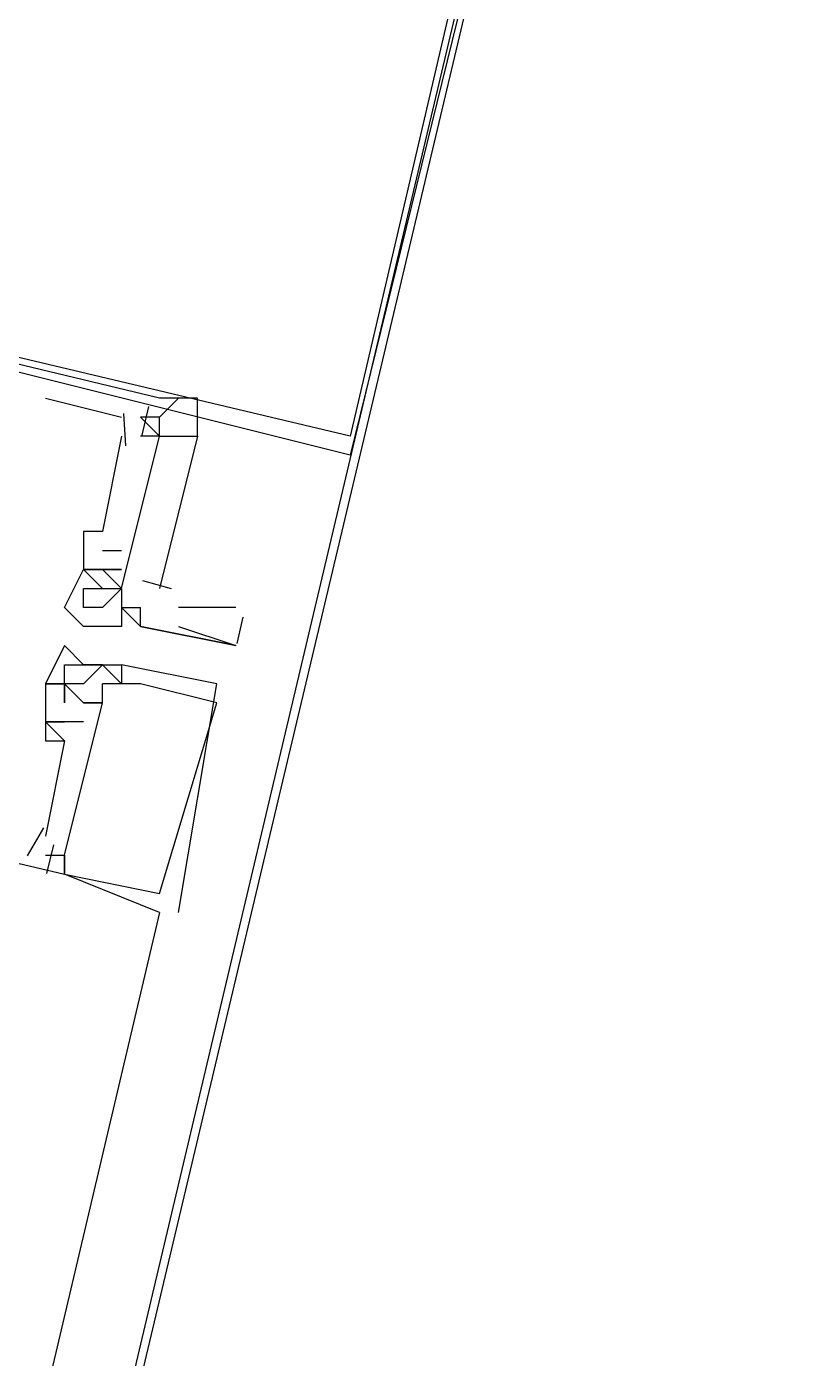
# Model space of a CAD drawing. Header units: feet. Extents: x -84 to 198, y -22 to 181.
# Drawn here: x 102.454 to 102.994, y 155.519 to 156.451 of the extents above; entities that cross this region are included whole.
import ezdxf

# ---------------------------------------------------------------- set-up
doc = ezdxf.new("R2010")
doc.units = ezdxf.units.FT
doc.layers.add('A-LINEA', color=7, linetype='CONTINUOUS')

msp = doc.modelspace()

# ---------------------------------------------------------------- linework, layer by layer
at = {"layer": 'A-LINEA'}
for p, q in [((102.88, 156.9644), (100.9867, 148.9911)), ((102.4667, 156.1911), (102.52, 156.1778)), ((102.4667, 156.1911), (102.4667, 156.1911)), ((102.4667, 156.1911), (102.52, 156.1778)), ((102.4667, 156.1911), (102.4667, 156.1911)), ((102.4667, 156.1911), (102.52, 156.1778)), ((102.4667, 156.1911), (102.4667, 156.1911)), ((102.539, 156.1851), (102.5343, 156.1651)), ((102.539, 156.1851), (102.5343, 156.1651)), ((102.539, 156.1851), (102.5343, 156.1651)), ((102.5467, 156.1911), (102.5467, 156.1911)), ((102.5467, 156.1778), (102.56, 156.1911)), ((102.5467, 156.1911), (102.5467, 156.1911)), ((102.5467, 156.1778), (102.56, 156.1911)), ((102.5467, 156.1911), (102.5467, 156.1911)), ((102.5467, 156.1778), (102.56, 156.1911)), ((102.5467, 156.1911), (102.5467, 156.1911)), ((102.56, 156.1911), (102.56, 156.1911)), ((102.56, 156.1911), (102.56, 156.1911)), ((102.56, 156.1911), (102.56, 156.1911)), ((102.52, 156.1778), (102.52, 156.1778)), ((102.52, 156.1778), (102.52, 156.1778)), ((102.52, 156.1778), (102.52, 156.1778)), ((102.5213, 156.1803), (102.5229, 156.1576)), ((102.5213, 156.1803), (102.5229, 156.1576)), ((102.5213, 156.1803), (102.5229, 156.1576)), ((102.5467, 156.1778), (102.5467, 156.1778)), ((102.5467, 156.1778), (102.5467, 156.1778)), ((102.5467, 156.1778), (102.5467, 156.1778)), ((102.52, 156.1644), (102.5067, 156.0978)), ((102.52, 156.1644), (102.5067, 156.0978)), ((102.52, 156.1644), (102.5067, 156.0978)), ((102.52, 156.1644), (102.52, 156.1644)), ((102.52, 156.1644), (102.52, 156.1644)), ((102.52, 156.1644), (102.52, 156.1644)), ((102.5333, 156.1644), (102.5333, 156.1644)), ((102.5333, 156.1644), (102.5333, 156.1644)), ((102.5333, 156.1644), (102.5333, 156.1644)), ((102.5467, 156.1644), (102.5467, 156.1644)), ((102.5467, 156.1644), (102.5467, 156.1644)), ((102.5467, 156.1644), (102.5467, 156.1644)), ((102.4933, 156.0978), (102.4933, 156.0978)), ((102.4933, 156.0978), (102.4933, 156.0978)), ((102.4933, 156.0978), (102.4933, 156.0978)), ((102.5067, 156.0978), (102.5067, 156.0978)), ((102.5067, 156.0978), (102.5067, 156.0978)), ((102.5067, 156.0978), (102.5067, 156.0978)), ((102.5067, 156.0844), (102.52, 156.0844)), ((102.5067, 156.0844), (102.5067, 156.0844)), ((102.5067, 156.0844), (102.52, 156.0844)), ((102.5067, 156.0844), (102.5067, 156.0844)), ((102.5067, 156.0844), (102.52, 156.0844)), ((102.5067, 156.0844), (102.5067, 156.0844)), ((102.52, 156.0844), (102.52, 156.0844)), ((102.52, 156.0844), (102.52, 156.0844)), ((102.52, 156.0844), (102.52, 156.0844)), ((102.4933, 156.0711), (102.4933, 156.0711)), ((102.4933, 156.0711), (102.4933, 156.0711)), ((102.4933, 156.0711), (102.4933, 156.0711)), ((102.4933, 156.0711), (102.4933, 156.0711)), ((102.4933, 156.0711), (102.4933, 156.0711)), ((102.4933, 156.0711), (102.4933, 156.0711)), ((102.4933, 156.0711), (102.4933, 156.0711)), ((102.5067, 156.0711), (102.5067, 156.0711)), ((102.5067, 156.0711), (102.5067, 156.0711)), ((102.5067, 156.0711), (102.5067, 156.0711)), ((102.5067, 156.0711), (102.5067, 156.0711)), ((102.5067, 156.0711), (102.5067, 156.0711)), ((102.5067, 156.0711), (102.5067, 156.0711)), ((102.5067, 156.0711), (102.5067, 156.0711)), ((102.5067, 156.0711), (102.5067, 156.0711)), ((102.5067, 156.0711), (102.5067, 156.0711)), ((102.5067, 156.0711), (102.5067, 156.0711)), ((102.5067, 156.0711), (102.5067, 156.0711)), ((102.5067, 156.0711), (102.5067, 156.0711)), ((102.5067, 156.0711), (102.5067, 156.0711)), ((102.5067, 156.0711), (102.5067, 156.0711)), ((102.5067, 156.0711), (102.5067, 156.0711)), ((102.52, 156.0711), (102.52, 156.0711)), ((102.52, 156.0711), (102.52, 156.0711)), ((102.52, 156.0711), (102.52, 156.0711)), ((102.52, 156.0711), (102.52, 156.0711)), ((102.52, 156.0711), (102.52, 156.0711)), ((102.52, 156.0711), (102.52, 156.0711)), ((102.52, 156.0711), (102.52, 156.0711)), ((102.52, 156.0711), (102.52, 156.0711)), ((102.52, 156.0711), (102.52, 156.0711)), ((102.5348, 156.0634), (102.5547, 156.0578)), ((102.5348, 156.0634), (102.5547, 156.0578)), ((102.5348, 156.0634), (102.5547, 156.0578)), ((102.4933, 156.0578), (102.4933, 156.0578)), ((102.4933, 156.0578), (102.4933, 156.0578)), ((102.5067, 156.0578), (102.5067, 156.0578)), ((102.52, 156.0578), (102.52, 156.0578)), ((102.52, 156.0578), (102.52, 156.0578)), ((102.52, 156.0578), (102.52, 156.0578)), ((102.52, 156.0578), (102.52, 156.0578)), ((102.52, 156.0578), (102.52, 156.0578)), ((102.48, 156.0444), (102.48, 156.0444)), ((102.4933, 156.0444), (102.4933, 156.0444)), ((102.5067, 156.0444), (102.5067, 156.0444)), ((102.52, 156.0444), (102.52, 156.0444)), ((102.52, 156.0444), (102.52, 156.0444)), ((102.5333, 156.0444), (102.5333, 156.0444)), ((102.5333, 156.0444), (102.5333, 156.0444)), ((102.56, 156.0444), (102.56, 156.0444)), ((102.6, 156.0444), (102.56, 156.0444)), ((102.605, 156.0377), (102.6007, 156.0194)), ((102.4933, 156.0311), (102.4933, 156.0311)), ((102.52, 156.0311), (102.52, 156.0311)), ((102.5333, 156.0311), (102.5333, 156.0311)), ((102.5333, 156.0311), (102.5333, 156.0311)), ((102.5467, 156.0311), (102.5467, 156.0311)), ((102.56, 156.0311), (102.6, 156.0178)), ((102.48, 156.0178), (102.48, 156.0178)), ((102.48, 156.0178), (102.48, 156.0178)), ((102.48, 156.0178), (102.48, 156.0178)), ((102.6, 156.0178), (102.6, 156.0178)), ((102.48, 156.0044), (102.48, 156.0044)), ((102.48, 156.0044), (102.48, 156.0044)), ((102.48, 156.0044), (102.48, 156.0044)), ((102.4933, 156.0044), (102.4933, 156.0044)), ((102.4933, 156.0044), (102.4933, 156.0044)), ((102.4933, 156.0044), (102.4933, 156.0044)), ((102.5067, 156.0044), (102.5067, 156.0044)), ((102.5067, 156.0044), (102.5067, 156.0044)), ((102.5067, 156.0044), (102.5067, 156.0044)), ((102.5067, 156.0044), (102.5067, 156.0044)), ((102.5067, 156.0044), (102.5067, 156.0044)), ((102.5067, 156.0044), (102.5067, 156.0044)), ((102.5067, 156.0044), (102.5067, 156.0044)), ((102.5067, 156.0044), (102.5067, 156.0044)), ((102.5067, 156.0044), (102.5067, 156.0044)), ((102.52, 156.0044), (102.52, 156.0044)), ((102.52, 156.0044), (102.52, 156.0044)), ((102.52, 156.0044), (102.52, 156.0044)), ((102.52, 156.0044), (102.52, 156.0044)), ((102.52, 156.0044), (102.52, 156.0044)), ((102.52, 156.0044), (102.52, 156.0044)), ((102.4667, 155.9911), (102.4667, 155.9911)), ((102.4667, 155.9911), (102.4667, 155.9911)), ((102.4667, 155.9911), (102.4667, 155.9911)), ((102.4667, 155.9911), (102.4667, 155.9911)), ((102.4667, 155.9911), (102.4667, 155.9911)), ((102.4667, 155.9911), (102.4667, 155.9911)), ((102.48, 155.9911), (102.48, 155.9911)), ((102.48, 155.9911), (102.48, 155.9911)), ((102.48, 155.9911), (102.48, 155.9911)), ((102.48, 155.9911), (102.48, 155.9911)), ((102.48, 155.9911), (102.48, 155.9911)), ((102.48, 155.9911), (102.48, 155.9911)), ((102.48, 155.9911), (102.48, 155.9911)), ((102.48, 155.9911), (102.48, 155.9911)), ((102.48, 155.9911), (102.48, 155.9911)), ((102.48, 155.9911), (102.48, 155.9911)), ((102.48, 155.9911), (102.48, 155.9911)), ((102.48, 155.9911), (102.48, 155.9911)), ((102.4933, 155.9911), (102.4933, 155.9911)), ((102.4933, 155.9911), (102.4933, 155.9911)), ((102.4933, 155.9911), (102.4933, 155.9911)), ((102.5067, 155.9911), (102.5067, 155.9911)), ((102.5067, 155.9911), (102.5067, 155.9911)), ((102.5067, 155.9911), (102.5067, 155.9911)), ((102.52, 155.9911), (102.52, 155.9911)), ((102.52, 155.9911), (102.52, 155.9911)), ((102.52, 155.9911), (102.52, 155.9911)), ((102.5333, 155.9911), (102.5333, 155.9911)), ((102.5333, 155.9911), (102.5333, 155.9911)), ((102.5333, 155.9911), (102.5333, 155.9911)), ((102.5867, 155.9911), (102.5867, 155.9911)), ((102.5867, 155.9911), (102.5867, 155.9911)), ((102.5867, 155.9911), (102.5867, 155.9911)), ((102.48, 155.9778), (102.48, 155.9778)), ((102.48, 155.9778), (102.48, 155.9778)), ((102.48, 155.9778), (102.48, 155.9778)), ((102.48, 155.9778), (102.48, 155.9778)), ((102.48, 155.9778), (102.48, 155.9778)), ((102.48, 155.9778), (102.48, 155.9778)), ((102.4933, 155.9778), (102.4933, 155.9778)), ((102.4933, 155.9778), (102.4933, 155.9778)), ((102.4933, 155.9778), (102.4933, 155.9778)), ((102.4933, 155.9778), (102.4933, 155.9778)), ((102.4933, 155.9778), (102.4933, 155.9778)), ((102.4933, 155.9778), (102.4933, 155.9778)), ((102.5067, 155.9778), (102.5067, 155.9778)), ((102.5067, 155.9778), (102.5067, 155.9778)), ((102.5067, 155.9778), (102.5067, 155.9778)), ((102.5067, 155.9778), (102.5067, 155.9778)), ((102.5067, 155.9778), (102.5067, 155.9778)), ((102.5067, 155.9778), (102.5067, 155.9778)), ((102.5867, 155.9778), (102.5867, 155.9778)), ((102.5867, 155.9778), (102.5867, 155.9778)), ((102.5867, 155.9778), (102.5867, 155.9778)), ((102.4667, 155.9644), (102.4667, 155.9644)), ((102.4667, 155.9644), (102.4667, 155.9644)), ((102.4667, 155.9644), (102.4667, 155.9644)), ((102.4667, 155.9644), (102.4667, 155.9644)), ((102.4667, 155.9644), (102.4667, 155.9644)), ((102.4667, 155.9644), (102.4667, 155.9644)), ((102.4933, 155.9644), (102.48, 155.9644)), ((102.48, 155.9644), (102.48, 155.9644)), ((102.48, 155.9644), (102.48, 155.9644)), ((102.48, 155.9644), (102.48, 155.9644)), ((102.48, 155.9644), (102.48, 155.9644)), ((102.4933, 155.9644), (102.48, 155.9644)), ((102.48, 155.9644), (102.48, 155.9644)), ((102.48, 155.9644), (102.48, 155.9644)), ((102.48, 155.9644), (102.48, 155.9644)), ((102.48, 155.9644), (102.48, 155.9644)), ((102.4933, 155.9644), (102.48, 155.9644)), ((102.48, 155.9644), (102.48, 155.9644)), ((102.48, 155.9644), (102.48, 155.9644)), ((102.48, 155.9644), (102.48, 155.9644)), ((102.48, 155.9644), (102.48, 155.9644)), ((102.4933, 155.9644), (102.4933, 155.9644)), ((102.4933, 155.9644), (102.4933, 155.9644)), ((102.4933, 155.9644), (102.4933, 155.9644)), ((102.4667, 155.9511), (102.4667, 155.9511)), ((102.4667, 155.9511), (102.4667, 155.9511)), ((102.4667, 155.9511), (102.4667, 155.9511)), ((102.48, 155.9511), (102.48, 155.9511)), ((102.48, 155.9511), (102.48, 155.9511)), ((102.48, 155.9511), (102.48, 155.9511)), ((102.48, 155.9511), (102.48, 155.9511)), ((102.48, 155.9511), (102.48, 155.9511)), ((102.48, 155.9511), (102.48, 155.9511)), ((102.4655, 155.8902), (102.4539, 155.8707)), ((102.4655, 155.8902), (102.4539, 155.8707)), ((102.4655, 155.8902), (102.4539, 155.8707)), ((102.4667, 155.8844), (102.4667, 155.8844)), ((102.4667, 155.8844), (102.4667, 155.8844)), ((102.4667, 155.8844), (102.4667, 155.8844)), ((102.4723, 155.8784), (102.4676, 155.8584)), ((102.4723, 155.8784), (102.4676, 155.8584)), ((102.4723, 155.8784), (102.4676, 155.8584)), ((102.4667, 155.8711), (102.4667, 155.8711)), ((102.4667, 155.8711), (102.4667, 155.8711)), ((102.4667, 155.8711), (102.4667, 155.8711)), ((102.48, 155.8711), (102.48, 155.8711)), ((102.48, 155.8711), (102.48, 155.8711)), ((102.48, 155.8711), (102.48, 155.8711)), ((102.48, 155.8711), (102.48, 155.8711)), ((102.48, 155.8711), (102.48, 155.8711)), ((102.48, 155.8711), (102.48, 155.8711)), ((102.4667, 155.8578), (102.4667, 155.8578)), ((102.4667, 155.8578), (102.4667, 155.8578)), ((102.4667, 155.8578), (102.4667, 155.8578)), ((102.4667, 155.8578), (102.4667, 155.8578)), ((102.4667, 155.8578), (102.4667, 155.8578)), ((102.4667, 155.8578), (102.4667, 155.8578)), ((102.48, 155.8578), (102.48, 155.8578)), ((102.48, 155.8578), (102.48, 155.8578)), ((102.48, 155.8578), (102.48, 155.8578)), ((102.48, 155.8578), (102.48, 155.8578)), ((102.48, 155.8578), (102.48, 155.8578)), ((102.48, 155.8578), (102.48, 155.8578)), ((102.48, 155.8578), (102.48, 155.8578)), ((102.48, 155.8578), (102.48, 155.8578)), ((102.48, 155.8578), (102.48, 155.8578)), ((102.5467, 155.8444), (102.5467, 155.8444)), ((102.5467, 155.8444), (102.5467, 155.8444)), ((102.5467, 155.8444), (102.5467, 155.8444)), ((102.5467, 155.8311), (101.0133, 149.3378)), ((102.5467, 155.8311), (102.5467, 155.8311)), ((102.5467, 155.8311), (102.5467, 155.8311)), ((102.5467, 155.8311), (102.5467, 155.8311)), ((102.56, 155.8311), (102.56, 155.8311)), ((102.56, 155.8311), (102.56, 155.8311)), ((102.56, 155.8311), (102.56, 155.8311))]:
    msp.add_line(p, q, dxfattribs=at)
for points in [[(103.1067, 159.3911), (103.0667, 159.2178), (102.5733, 157.1111), (102.8667, 156.9378), (100.9867, 148.9911), (103.5867, 148.3778), (103.4267, 147.7244), (111.4267, 145.8444), (113.8133, 145.2711), (117.8667, 144.3111), (114.9067, 131.8311), (119.4533, 130.7511), (119.2933, 130.0978), (122, 129.4578), (128.0267, 128.0444), (124.1867, 111.8044), (124.44, 111.7378), (125.7867, 111.4178), (129.48, 110.5511), (135.96, 109.0178), (135.88, 108.6844), (141.96, 107.2578)], [(103.1067, 159.3911), (103.0667, 159.2178), (102.5733, 157.1111), (102.8667, 156.9378), (100.9867, 148.9911), (103.5867, 148.3778), (103.4267, 147.7244), (111.4267, 145.8444), (113.8133, 145.2711), (117.8667, 144.3111), (114.9067, 131.8311), (119.4533, 130.7511), (119.2933, 130.0978), (122, 129.4578), (128.0267, 128.0444), (124.1867, 111.8044), (124.44, 111.7378), (125.7867, 111.4178), (129.48, 110.5511), (135.96, 109.0178), (135.88, 108.6844), (141.96, 107.2578)], [(102, 156.6844), (102.3333, 157.2711), (102.88, 156.9644), (102.68, 156.1511), (101.88, 156.3511), (101.92, 156.5511), (102, 156.6844)], [(102.0133, 156.6844), (102.3333, 157.2578), (102.8667, 156.9644), (102.68, 156.1644), (101.8933, 156.3511), (101.9333, 156.5378), (102.0133, 156.6844)], [(102.5467, 156.1911), (101.88, 156.3511), (101.84, 156.1911), (101.8533, 156.1911), (101.84, 156.1111), (101.8667, 156.0978)], [(102.5467, 156.1911), (101.88, 156.3511), (101.84, 156.1911), (101.8533, 156.1911), (101.84, 156.1111), (101.8667, 156.0978)], [(102.5467, 156.1911), (101.88, 156.3511), (101.84, 156.1911), (101.8533, 156.1911), (101.84, 156.1111), (101.8667, 156.0978)], [(102.56, 156.1911), (102.5467, 156.1778), (102.5333, 156.1778), (102.5467, 156.1644), (102.5467, 156.1778)], [(102.5467, 156.1644), (102.5733, 156.1644), (102.5733, 156.1911), (102.5467, 156.1911)], [(101.8267, 156.1644), (101.8, 156.0178), (102.48, 155.8578)], [(101.8267, 156.1644), (101.8, 156.0178), (102.48, 155.8578)], [(101.8267, 156.1644), (101.8, 156.0178), (102.48, 155.8578)], [(102.5067, 156.0711), (102.52, 156.0578), (102.5467, 156.1644), (102.5333, 156.1644)], [(102.5067, 156.0711), (102.52, 156.0578), (102.5467, 156.1644), (102.5333, 156.1644)], [(102.5067, 156.0711), (102.52, 156.0578), (102.5467, 156.1644), (102.5333, 156.1644)], [(102.52, 156.0578), (102.5467, 156.1644), (102.5733, 156.1644), (102.5467, 156.0578)], [(102.52, 156.0578), (102.5467, 156.1644), (102.5733, 156.1644), (102.5467, 156.0578)], [(102.52, 156.0578), (102.5467, 156.1644), (102.5733, 156.1644), (102.5467, 156.0578)], [(102.5067, 156.0978), (102.4933, 156.0978), (102.4933, 156.0711), (102.5067, 156.0711), (102.4933, 156.0711), (102.5067, 156.0711), (102.5067, 156.0711)], [(102.5067, 156.0978), (102.4933, 156.0978), (102.4933, 156.0711), (102.5067, 156.0711), (102.4933, 156.0711), (102.5067, 156.0711), (102.5067, 156.0711)], [(102.5067, 156.0978), (102.4933, 156.0978), (102.4933, 156.0711), (102.5067, 156.0711), (102.4933, 156.0711), (102.5067, 156.0711), (102.5067, 156.0711)], [(102.5333, 156.0311), (102.6, 156.0178), (102.6, 156.0178), (102.5333, 156.0311), (102.52, 156.0444), (102.52, 156.0311), (102.4933, 156.0311), (102.48, 156.0444), (102.4933, 156.0711), (102.4933, 156.0711), (102.4933, 156.0711), (102.4933, 156.0711), (102.5067, 156.0578), (102.5067, 156.0578)], [(102.52, 156.0711), (102.5067, 156.0711), (102.52, 156.0711)], [(102.52, 156.0711), (102.5067, 156.0711), (102.52, 156.0711)], [(102.52, 156.0711), (102.5067, 156.0711), (102.52, 156.0711)], [(102.4933, 156.0578), (102.52, 156.0578), (102.5067, 156.0444), (102.4933, 156.0444), (102.4933, 156.0578)], [(102.52, 156.0578), (102.52, 156.0444), (102.52, 156.0444), (102.5333, 156.0444)], [(102.5333, 156.0311), (102.5333, 156.0444), (102.5333, 156.0444)], [(102.5067, 156.0044), (102.4933, 156.0044), (102.48, 156.0178), (102.4667, 155.9911), (102.48, 155.9911), (102.48, 155.9911), (102.48, 155.9778), (102.48, 155.9778), (102.48, 155.9778)], [(102.5067, 156.0044), (102.4933, 156.0044), (102.48, 156.0178), (102.4667, 155.9911), (102.48, 155.9911), (102.48, 155.9911), (102.48, 155.9778), (102.48, 155.9778), (102.48, 155.9778)], [(102.5067, 156.0044), (102.4933, 156.0044), (102.48, 156.0178), (102.4667, 155.9911), (102.48, 155.9911), (102.48, 155.9911), (102.48, 155.9778), (102.48, 155.9778), (102.48, 155.9778)], [(102.4933, 155.9911), (102.48, 155.9911), (102.48, 156.0044), (102.5067, 156.0044), (102.4933, 155.9911)], [(102.4933, 155.9911), (102.48, 155.9911), (102.48, 156.0044), (102.5067, 156.0044), (102.4933, 155.9911)], [(102.4933, 155.9911), (102.48, 155.9911), (102.48, 156.0044), (102.5067, 156.0044), (102.4933, 155.9911)], [(102.56, 155.8311), (102.5867, 155.9911), (102.52, 156.0044), (102.52, 155.9911), (102.5067, 156.0044), (102.52, 156.0044)], [(102.56, 155.8311), (102.5867, 155.9911), (102.52, 156.0044), (102.52, 155.9911), (102.5067, 156.0044), (102.52, 156.0044)], [(102.56, 155.8311), (102.5867, 155.9911), (102.52, 156.0044), (102.52, 155.9911), (102.5067, 156.0044), (102.52, 156.0044)], [(102.48, 155.9778), (102.48, 155.9911), (102.4667, 155.9911), (102.4667, 155.9511), (102.48, 155.9511), (102.4667, 155.8844)], [(102.48, 155.9778), (102.48, 155.9911), (102.4667, 155.9911), (102.4667, 155.9511), (102.48, 155.9511), (102.4667, 155.8844)], [(102.48, 155.9778), (102.48, 155.9911), (102.4667, 155.9911), (102.4667, 155.9511), (102.48, 155.9511), (102.4667, 155.8844)], [(102.5467, 155.8311), (102.5467, 155.8311), (102.48, 155.8578), (102.48, 155.8711), (102.48, 155.8578), (102.5467, 155.8444), (102.5467, 155.8444), (102.5867, 155.9778), (102.5867, 155.9778), (102.5333, 155.9911), (102.5333, 155.9911), (102.5333, 155.9911), (102.5333, 155.9911), (102.5067, 155.9911), (102.5067, 155.9911)], [(102.48, 155.9911), (102.4933, 155.9778), (102.4933, 155.9778), (102.5067, 155.9778), (102.5067, 155.9911)], [(102.5467, 155.8311), (102.5467, 155.8311), (102.48, 155.8578), (102.48, 155.8711), (102.48, 155.8578), (102.5467, 155.8444), (102.5467, 155.8444), (102.5867, 155.9778), (102.5867, 155.9778), (102.5333, 155.9911), (102.5333, 155.9911), (102.5333, 155.9911), (102.5333, 155.9911), (102.5067, 155.9911), (102.5067, 155.9911)], [(102.48, 155.9911), (102.4933, 155.9778), (102.4933, 155.9778), (102.5067, 155.9778), (102.5067, 155.9911)], [(102.5467, 155.8311), (102.5467, 155.8311), (102.48, 155.8578), (102.48, 155.8711), (102.48, 155.8578), (102.5467, 155.8444), (102.5467, 155.8444), (102.5867, 155.9778), (102.5867, 155.9778), (102.5333, 155.9911), (102.5333, 155.9911), (102.5333, 155.9911), (102.5333, 155.9911), (102.5067, 155.9911), (102.5067, 155.9911)], [(102.48, 155.9911), (102.4933, 155.9778), (102.4933, 155.9778), (102.5067, 155.9778), (102.5067, 155.9911)], [(102.4667, 155.8711), (102.48, 155.8711), (102.5067, 155.9778), (102.4933, 155.9778)], [(102.4667, 155.8711), (102.48, 155.8711), (102.5067, 155.9778), (102.4933, 155.9778)], [(102.4667, 155.8711), (102.48, 155.8711), (102.5067, 155.9778), (102.4933, 155.9778)], [(102.48, 155.9511), (102.4667, 155.9644), (102.48, 155.9644), (102.4667, 155.9644)], [(102.48, 155.9511), (102.4667, 155.9644), (102.48, 155.9644), (102.4667, 155.9644)], [(102.48, 155.9511), (102.4667, 155.9644), (102.48, 155.9644), (102.4667, 155.9644)]]:
    msp.add_lwpolyline(points, dxfattribs=at)

doc.saveas('drawing.dxf')
